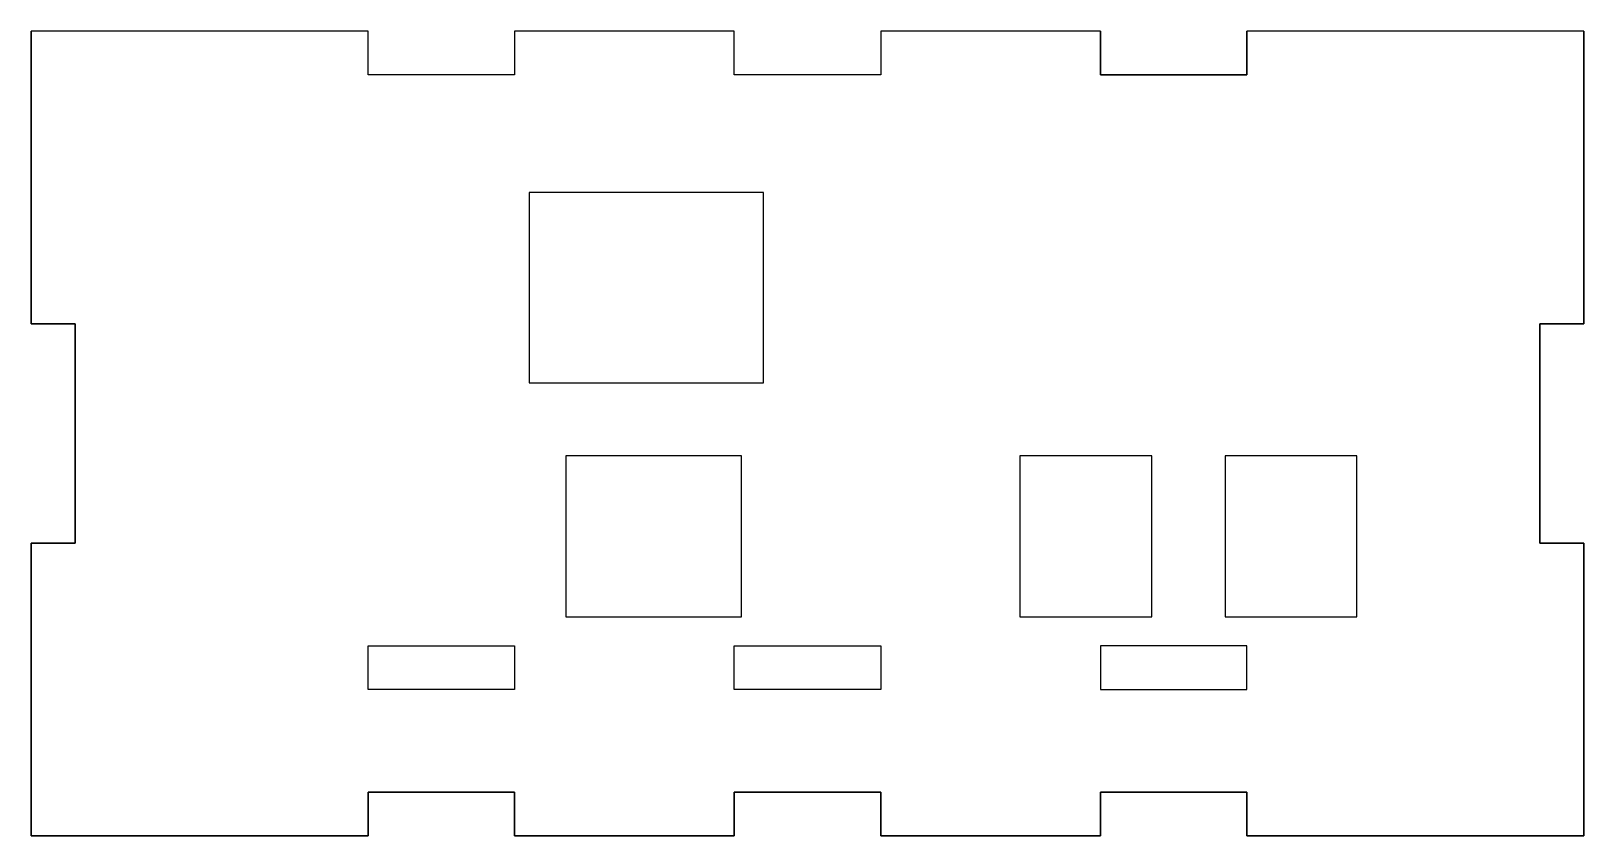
# Model space of a CAD drawing. Header units: millimetres. Extents: x -53 to 53, y -32 to 22.
import ezdxf

# ---------------------------------------------------------------- set-up
doc = ezdxf.new("R2010")
doc.units = ezdxf.units.MM

msp = doc.modelspace()

# ---------------------------------------------------------------- linework, layer by layer
msp.add_line((26.5, -19.5), (23.5, -19.5))
for points in [[(-20, -29.5), (-20, -32.5), (-5, -32.5), (-5, -29.5), (5, -29.5), (5, -32.5), (20, -32.5), (20, -29.5), (30, -29.5), (30, -32.5), (53, -32.5), (53, -12.5), (50, -12.5), (50, 2.5), (53, 2.5), (53, 22.5), (30, 22.5), (30, 19.5), (20, 19.5), (20, 22.5), (5, 22.5), (5, 19.5), (0, 19.5), (-5, 19.5), (-5, 22.5), (-20, 22.5), (-20, 19.5), (-30, 19.5), (-30, 22.5), (-53, 22.5), (-53, 2.5), (-50, 2.5), (-50, -12.5), (-53, -12.5), (-53, -32.5), (-30, -32.5), (-30, -29.5)], [(53, 22.5), (30, 22.5), (30, 19.5), (20, 19.5), (20, 22.5), (5, 22.5), (5, 19.5), (0, 19.5), (-5, 19.5), (-5, 22.5), (-20, 22.5), (-20, 19.5), (-30, 19.5), (-30, 22.5), (-53, 22.5), (-53, 2.5), (-50, 2.5), (-50, -12.5), (-53, -12.5), (-53, -32.5), (-30, -32.5), (-30, -29.5), (-20, -29.5), (-20, -32.5), (-5, -32.5), (-5, -29.5), (5, -29.5), (5, -32.5), (20, -32.5), (20, -29.5), (30, -29.5), (30, -32.5), (53, -32.5), (53, -12.5), (50, -12.5), (50, 2.5), (53, 2.5)], [(-19, -1.53), (-3, -1.53), (-3, 11.47), (-19, 11.47)], [(-4.5, -6.53), (-16.5, -6.53), (-16.5, -17.53), (-4.5, -17.53)], [(-16.5, -6.53), (-16.5, -17.53), (-4.5, -17.53), (-4.5, -6.53)], [(14.5, -6.53), (14.5, -17.53), (23.5, -17.53), (23.5, -6.53)], [(28.5, -17.53), (37.5, -17.53), (37.5, -6.53), (28.5, -6.53)], [(-20, -19.5), (-20, -22.5), (-30, -22.5), (-30, -19.5)], [(-5, -19.5), (0, -19.5), (5, -19.5), (5, -22.5), (-5, -22.5)], [(30, -22.5), (30, -19.5), (20, -19.5), (20, -22.5)]]:
    msp.add_lwpolyline(points, close=True)
for points in [[(53, 22.5), (53, 2.5), (50, 2.5), (50, -12.5), (53, -12.5), (53, -32.5), (30, -32.5), (30, -29.5), (20, -29.5), (20, -32.5), (5, -32.5), (5, -29.5), (-5, -29.5), (-5, -32.5), (-20, -32.5), (-20, -29.5), (-30, -29.5), (-30, -32.5), (-53, -32.5), (-53, -12.5), (-50, -12.5), (-50, 2.5), (-53, 2.5), (-53, 22.5)], [(-20, 22.5), (-20, 19.5), (-30, 19.5), (-30, 22.5)], [(5, 22.5), (5, 19.5), (0, 19.5), (-5, 19.5), (-5, 22.5)], [(20, 22.5), (20, 19.5), (30, 19.5), (30, 22.5)], [(-16.5, -17.53), (-4.5, -17.53), (-4.5, -6.53), (-16.5, -6.53)]]:
    msp.add_lwpolyline(points)

doc.saveas('drawing.dxf')
